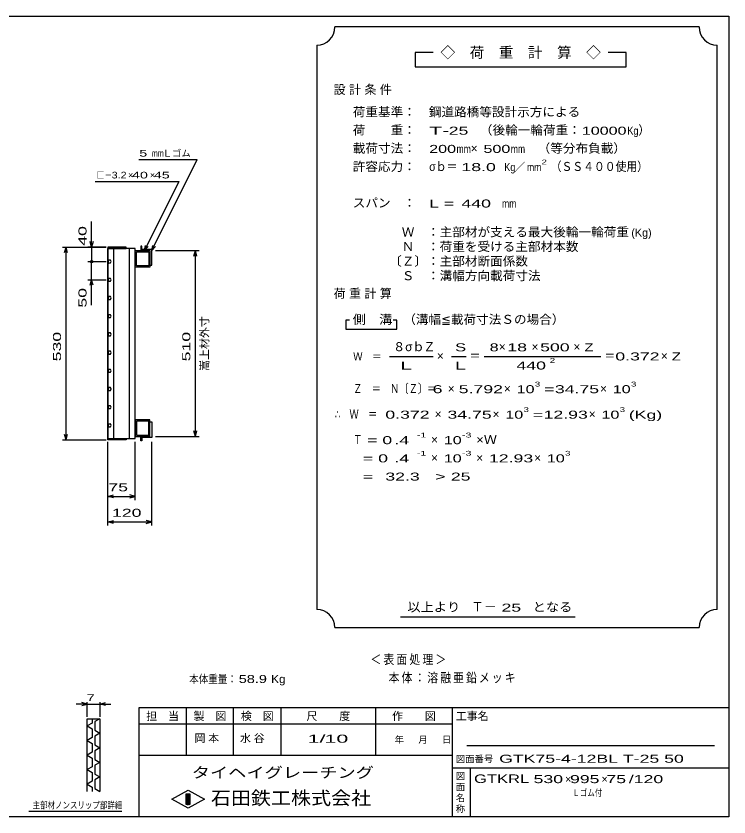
# Model space of a CAD drawing. Units: millimetres, scale not verified. Extents: x -1820 to 1731, y -1282 to 1054.
# Drawn here: x -227 to 1731, y -1146 to 1054 of the extents above; entities that cross this region are included whole.
import ezdxf
from ezdxf.enums import TextEntityAlignment as Align

# ---------------------------------------------------------------- set-up
doc = ezdxf.new("R2010")
doc.units = ezdxf.units.MM
doc.header["$LTSCALE"] = 10
for name, color, linetype, lineweight in [('0_2', 150, 'Continuous', 25), ('16', 3, 'Continuous', 25), ('22', 4, 'Continuous', 25), ('24', 2, 'Continuous', 25), ('32', 4, 'Continuous', 25)]:
    doc.layers.add(name, color=color, linetype=linetype, lineweight=lineweight)
doc.styles.add('ベクトル', font='')
doc.styles.get('ベクトル').set_extended_font_data('ベクトル')

msp = doc.modelspace()

# ---------------------------------------------------------------- linework, layer by layer
at = {"layer": '0_2'}
for p, q in [((-1729, 1053.5), (1731, 1053.5)), ((1731, 1053.5), (1731, -1146.5)), ((1731, -846.5), (111, -846.5)), ((111, -846.5), (111, -1146.5)), ((241, -846.5), (241, -976.5)), ((371, -976.5), (371, -846.5)), ((501, -846.5), (501, -976.5)), ((761, -976.5), (761, -846.5)), ((971, -846.5), (971, -1146.5)), ((971, -891.5), (111, -891.5)), ((1691, -951.5), (1011, -951.5)), ((111, -976.5), (971, -976.5)), ((971, -1011.5), (1731, -1011.5)), ((1021, -1146.5), (1021, -1011.5)), ((201, -1097.5), (246, -1072.5)), ((246, -1072.5), (291, -1097.5)), ((246, -1122.5), (201, -1097.5)), ((241, -1082.5), (251, -1082.5)), ((241, -1112.5), (241, -1082.5)), ((241, -1082.5), (243, -1082.5)), ((243, -1082.5), (243, -1112.5)), ((245, -1112.5), (245, -1082.5)), ((245, -1082.5), (247, -1082.5)), ((291, -1097.5), (246, -1122.5)), ((247, -1082.5), (247, -1112.5)), ((249, -1112.5), (249, -1082.5)), ((249, -1082.5), (251, -1082.5)), ((251, -1082.5), (251, -1112.5)), ((251, -1082.5), (251, -1112.5)), ((251, -1112.5), (241, -1112.5)), ((243, -1112.5), (245, -1112.5)), ((247, -1112.5), (249, -1112.5)), ((1731, -1146.5), (-1729, -1146.5))]:
    msp.add_line(p, q, dxfattribs=at)
at = {"layer": '16'}
for p, q in [((76, 419), (26, 419)), ((26, 419), (26, 414.5)), ((76, 414.5), (76, 419)), ((119, 421), (116, 421)), ((116, 421), (116, 409)), ((119, 412), (119, 421)), ((25.3, -106.5), (25.3, 414.5)), ((25.3, 414.5), (26, 414.5)), ((26, 414.5), (76, 414.5)), ((26, 414.5), (26, -106.5)), ((101, 414.5), (26, 414.5)), ((41.5, 414.5), (41.5, -106.5)), ((85.5, -106.5), (85.5, 414.5)), ((101, -106.5), (101, 414.5)), ((101, 409), (141, 409)), ((101, 364), (101, 409)), ((104, 406), (138, 406)), ((104, 367), (104, 406)), ((116, 409), (141, 409)), ((146, 412), (119, 412)), ((138, 406), (138, 367)), ((141, 409), (141, 364)), ((141, 409), (141, 369)), ((146, 369), (146, 412)), ((28.22, 382.88), (26, 378.96)), ((26, 378.96), (28.28, 375.09)), ((32.72, 382.91), (28.22, 382.88)), ((28.28, 375.09), (32.78, 375.12)), ((35, 379), (32.72, 382.91)), ((32.78, 375.12), (35, 379.04)), ((141, 364), (101, 364)), ((138, 367), (104, 367)), ((141, 369), (146, 369)), ((28.22, 332.88), (26, 328.96)), ((32.72, 332.91), (28.22, 332.88)), ((35, 329), (32.72, 332.91)), ((26, 328.96), (28.28, 325.09)), ((28.28, 325.09), (32.78, 325.12)), ((32.78, 325.12), (35, 329.04)), ((28.22, 282.88), (26, 278.96)), ((26, 278.96), (28.28, 275.09)), ((32.72, 282.91), (28.22, 282.88)), ((28.28, 275.09), (32.78, 275.12)), ((35, 279), (32.72, 282.91)), ((32.78, 275.12), (35, 279.04)), ((28.22, 232.88), (26, 228.96)), ((26, 228.96), (28.28, 225.09)), ((32.72, 232.91), (28.22, 232.88)), ((28.28, 225.09), (32.78, 225.12)), ((35, 229), (32.72, 232.91)), ((32.78, 225.12), (35, 229.04)), ((28.22, 182.88), (26, 178.96)), ((26, 178.96), (28.28, 175.09)), ((32.72, 182.91), (28.22, 182.88)), ((35, 179), (32.72, 182.91)), ((32.78, 175.12), (35, 179.04)), ((28.28, 175.09), (32.78, 175.12)), ((28.22, 132.88), (26, 128.96)), ((32.72, 132.91), (28.22, 132.88)), ((35, 129), (32.72, 132.91)), ((26, 128.96), (28.28, 125.09)), ((28.28, 125.09), (32.78, 125.12)), ((32.78, 125.12), (35, 129.04)), ((28.22, 82.88), (26, 78.96)), ((26, 78.96), (28.28, 75.09)), ((32.72, 82.91), (28.22, 82.88)), ((28.28, 75.09), (32.78, 75.12)), ((35, 79), (32.72, 82.91)), ((32.78, 75.12), (35, 79.04)), ((28.22, 32.88), (26, 28.96)), ((26, 28.96), (28.28, 25.09)), ((32.72, 32.91), (28.22, 32.88)), ((28.28, 25.09), (32.78, 25.12)), ((35, 29), (32.72, 32.91)), ((32.78, 25.12), (35, 29.04)), ((28.22, -17.12), (26, -21.04)), ((26, -21.04), (28.28, -24.91)), ((32.72, -17.09), (28.22, -17.12)), ((35, -21), (32.72, -17.09)), ((32.78, -24.88), (35, -20.96)), ((28.28, -24.91), (32.78, -24.88)), ((141, -56), (101, -56)), ((101, -56), (101, -101)), ((138, -59), (104, -59)), ((104, -59), (104, -98)), ((138, -98), (138, -59)), ((141, -101), (141, -56)), ((141, -61), (146, -61)), ((141, -101), (141, -61)), ((146, -61), (146, -104)), ((28.22, -67.12), (26, -71.04)), ((26, -71.04), (28.28, -74.91)), ((32.72, -67.09), (28.22, -67.12)), ((28.28, -74.91), (32.78, -74.88)), ((35, -71), (32.72, -67.09)), ((32.78, -74.88), (35, -70.96)), ((26, -106.5), (25.3, -106.5)), ((26, -106.5), (76, -106.5)), ((26, -111), (26, -106.5)), ((26, -106.5), (101, -106.5)), ((76, -106.5), (76, -111)), ((101, -101), (141, -101)), ((104, -98), (138, -98)), ((116, -113), (116, -101)), ((116, -101), (141, -101)), ((146, -104), (119, -104)), ((119, -104), (119, -113)), ((76, -111), (26, -111)), ((119, -113), (116, -113))]:
    msp.add_line(p, q, dxfattribs=at)
at = {"layer": '22'}
for p, q in [((111, 659), (271, 659)), ((146, 409), (271, 659)), ((-9, 599), (221, 599)), ((126, 409), (221, 599)), ((-19, 419), (-19, 489)), ((-99, 419), (21, 419)), ((-93, 404), (-89, 419)), ((-85, 404), (-89, 419)), ((-89, -111), (-89, 419)), ((21, 419), (-29, 419)), ((-19, 419), (-23, 434)), ((-15, 434), (-19, 419)), ((-19, 419), (-19, 379)), ((126, 409), (129, 423.6)), ((126, 409), (136, 420)), ((146, 409), (149, 423.6)), ((146, 409), (156, 420)), ((156, 409), (276, 409)), ((262, 394), (266, 409)), ((270, 394), (266, 409)), ((266, -101), (266, 409)), ((-29, 379), (21, 379)), ((-19, 329), (-19, 379)), ((-29, 329), (21, 329)), ((-23, 314), (-19, 329)), ((-15, 314), (-19, 329)), ((-19, 259), (-19, 329)), ((266, -101), (262, -86)), ((266, -101), (270, -86)), ((-89, -111), (-93, -96)), ((-89, -111), (-85, -96)), ((156, -101), (276, -101)), ((-99, -111), (21, -111)), ((26, -276), (26, -116)), ((26, -346), (26, -116)), ((101, -276), (101, -116)), ((146, -346), (146, -116)), ((26, -266), (41, -262)), ((101, -266), (86, -262)), ((41, -270), (26, -266)), ((26, -266), (101, -266)), ((86, -270), (101, -266)), ((26, -336), (41, -332)), ((41, -340), (26, -336)), ((26, -336), (146, -336)), ((146, -336), (131, -332)), ((131, -340), (146, -336))]:
    msp.add_line(p, q, dxfattribs=at)
msp.add_circle((-19, 379), 3, dxfattribs=at)
at = {"layer": '24', "color": 4}
for p, q in [((1649, 1023.5), (649, 1023.5)), ((599, 973.5), (599, -576.5)), ((1699, -576.5), (1699, 973.5)), ((919, 953.5), (869, 953.5)), ((869, 953.5), (869, 913.5)), ((1449, 953.5), (1399, 953.5)), ((1449, 913.5), (1449, 953.5)), ((869, 913.5), (1449, 913.5)), ((689, 218.5), (679, 218.5)), ((679, 218.5), (679, 193.5)), ((819, 218.5), (809, 218.5)), ((819, 193.5), (819, 218.5)), ((679, 193.5), (819, 193.5)), ((799, 118.5), (919, 118.5)), ((969, 118.5), (1009, 118.5)), ((1059, 118.5), (1379, 118.5)), ((829, -596.5), (1309, -596.5)), ((649, -626.5), (1649, -626.5))]:
    msp.add_line(p, q, dxfattribs=at)
for centre, start, end in [((599, 1023.5), 270, 0), ((1699, 1023.5), 180, 270), ((599, -626.5), 0, 90), ((1699, -626.5), 90, 180)]:
    msp.add_arc(centre, 50, start, end, dxfattribs=at)
at = {"layer": '32'}
for p, q in [((-31, -836.5), (-46, -832.5)), ((-31, -871.5), (-31, -831.5)), ((4, -831.5), (4, -871.5)), ((4, -836.5), (19, -832.5)), ((-31, -836.5), (-61, -836.5)), ((-46, -840.5), (-31, -836.5)), ((-31, -836.5), (4, -836.5)), ((19, -840.5), (4, -836.5)), ((4, -836.5), (34, -836.5)), ((-31, -876.5), (4, -876.5)), ((-31, -1076.5), (-31, -876.5)), ((-17, -876.5), (-17, -888.5)), ((4, -876.5), (-10, -884.5)), ((4, -876.5), (4, -1076.5)), ((-17, -888.5), (-31, -896.5)), ((-31, -896.5), (-17, -904.5)), ((-10, -884.5), (-10, -908.5)), ((-17, -904.5), (-17, -928.5)), ((-10, -908.5), (4, -916.5)), ((4, -916.5), (-10, -924.5)), ((-17, -928.5), (-31, -936.5)), ((-31, -936.5), (-17, -944.5)), ((-17, -944.5), (-17, -968.5)), ((-10, -924.5), (-10, -948.5)), ((-10, -948.5), (4, -956.5)), ((4, -956.5), (-10, -964.5)), ((-10, -964.5), (-10, -988.5)), ((-17, -968.5), (-31, -976.5)), ((-31, -976.5), (-17, -984.5)), ((-17, -984.5), (-17, -1008.5)), ((-10, -988.5), (4, -996.5)), ((-17, -1008.5), (-31, -1016.5)), ((4, -996.5), (-10, -1004.5)), ((-10, -1004.5), (-10, -1028.5)), ((-31, -1016.5), (-17, -1024.5)), ((-17, -1024.5), (-17, -1048.5)), ((-10, -1028.5), (4, -1036.5)), ((-17, -1048.5), (-31, -1056.5)), ((4, -1036.5), (-10, -1044.5)), ((-10, -1044.5), (-10, -1068.5)), ((-31, -1056.5), (-17, -1064.5)), ((-17, -1064.5), (-17, -1076.5)), ((-10, -1068.5), (4, -1076.5)), ((64, -1131.5), (-191, -1131.5))]:
    msp.add_line(p, q, dxfattribs=at)

# ---------------------------------------------------------------- texts
at = {"layer": '0_2', "style": 'ベクトル'}
for s, height, p in [('担\u3000当', 21.99, (131, -869.5)), ('製\u3000図', 21.99, (261, -869.5)), ('検\u3000図', 21.99, (391, -869.5)), ('尺\u3000\u3000度', 21.99, (571, -869.5)), ('作\u3000\u3000図', 21.99, (806, -869.5)), ('工事名', 21.99, (981, -869.5)), ('年', 18.33, (813, -934)), ('月', 18.33, (878, -934)), ('日', 18.33, (943, -934)), ('図面番号', 18.33, (981, -987)), ('図', 18.33, (981, -1034)), ('面', 18.33, (981, -1064)), ('名', 18.33, (981, -1094)), ('称', 18.33, (981, -1124))]:
    msp.add_text(s, height=height, dxfattribs=at).set_placement(p, align=Align.MIDDLE_LEFT)
at = {"layer": '0_2', "color": 222, "style": 'ベクトル'}
for s, height, width, p in [('タイヘイグレーチング', 29.33, 1.25, (256, -1024.5)), ('石田鉄工株式会社', 36.66, 1.1, (308.5, -1094.5))]:
    msp.add_text(s, height=height, dxfattribs=dict(at, width=width)).set_placement(p, align=Align.MIDDLE_LEFT)
at = {"layer": '22', "color": 2, "style": 'ベクトル'}
for s, height, width, p in [(' 5 ', 18.33, 1.6, (101, 676.5)), ('mm', 18.33, 0.75, (146, 676.5)), ('□－', 18.33, 0.8, (-4, 616.5)), ('3.2', 18.33, 1.2, (36, 616.5)), (' 40 ', 18.33, 1.6, (81, 616.5)), (' 45 ', 18.33, 1.6, (141, 616.5)), (' 75 ', 21.99, 1.65, (13.5, -241)), (' 120 ', 21.99, 1.65, (23.5, -311)), ('本体重量：', 21.99, 0.85, (249, -767.5)), (' 58.9', 21.99, 1.35, (374, -767.5)), ('Kg', 21.99, 1.1, (474, -767.5)), ('1/', 21.99, 2, (574, -931.5)), (' 10 ', 21.99, 2, (604, -931.5)), ('GTK75-4-12BL T-25 50        ', 21.99, 1.65, (1100, -986.5)), ('GTKRL', 23.46, 1.45, (1031, -1041.5)), (' 530 ', 21.99, 1.65, (1181, -1042.5)), (' 995 ', 21.99, 1.65, (1281, -1042.5)), (' 75 ', 21.99, 1.65, (1381, -1042.5)), ('/', 21.99, 1.65, (1456, -1042.5)), (' 120 ', 21.99, 1.65, (1456, -1042.5)), ('Ｌゴム付', 18.33, 0.8, (1301, -1080))]:
    msp.add_text(s, height=height, dxfattribs=dict(at, width=width)).set_placement(p, align=Align.MIDDLE_LEFT)
for s, height, p in [('Ｌゴム', 18.33, (176, 676.5)), ('×', 18.33, (81, 616.5)), ('×', 18.33, (141, 616.5)), ('×', 21.99, (1281, -1042.5)), ('×', 21.99, (1381, -1042.5))]:
    msp.add_text(s, height=height, dxfattribs=at).set_placement(p, align=Align.MIDDLE_LEFT)
at = {"layer": '22', "color": 2, "style": 'ベクトル', "width": 1.65}
for s, p in [(' 40 ', (-44, 409)), (' 50 ', (-44, 239)), (' 530 ', (-114, 91.5)), (' 510', (241, 91.5))]:
    msp.add_text(s, height=21.99, rotation=90, dxfattribs=at).set_placement(p, align=Align.MIDDLE_LEFT)
at = {"layer": '22', "color": 2, "style": 'ベクトル'}
msp.add_text('嵩上材外寸', height=21.99, rotation=90, dxfattribs=at).set_placement((291, 79), align=Align.MIDDLE_LEFT)
at = {"layer": '22', "color": 2, "attachment_point": 4, "style": 'ベクトル'}
for s, insert, char_height in [('\\T1.2;\\W0.85;＜表面処理＞', (746.5, -715), 25.66), ('\\T1.19;\\W0.85;本体：溶融亜鉛メッキ', (796.5, -765), 25.66), ('\\T1.25;岡本\u3000', (263.5, -931.5), 21.99), ('\\T1.25;水谷\u3000', (388.5, -931.5), 21.99)]:
    msp.add_mtext(s, dxfattribs=dict(at, insert=insert, char_height=char_height))
at = {"layer": '24', "style": 'ベクトル'}
for s, height, p in [('◇\u3000荷\u3000重\u3000計\u3000算\u3000◇', 29.33, (939, 953.5)), ('）', 24.19, (1482, 740)), ('×', 24.19, (1022, 690)), ('／', 21.99, (1141.5, 638.5)), ('(Kg)', 21.99, (1463, 458.5)), ('８', 24.19, (809, 145)), ('σｂ', 24.19, (842, 145)), ('Ｚ', 24.19, (892, 145)), ('×', 24.19, (1099, 145)), ('×', 24.19, (1189, 145)), ('×', 24.19, (1304, 145)), ('×', 24.19, (929, 120)), ('×', 24.19, (1544, 120)), ('×', 24.19, (959, 30)), ('×', 24.19, (1113, 30)), ('×', 24.19, (1377, 30)), ('×', 24.19, (923, -40)), ('×', 24.19, (1082, -40)), ('×', 24.19, (1346, -40)), ('×', 24.19, (913, -110)), ('×', 24.19, (913, -160)), ('×', 24.19, (1037, -160)), ('×', 24.19, (1196, -160)), ('Ｔ－', 25.66, (1023, -569))]:
    msp.add_text(s, height=height, dxfattribs=at).set_placement(p, align=Align.MIDDLE_LEFT)
for s, height, width, p in [('荷重基準：\u3000', 24.19, 1.05, (698, 790)), ('鋼道路橋等設計示方による', 24.19, 1.05, (907, 790)), ('荷\u3000\u3000重：\u3000', 24.19, 1.05, (698, 740)), ('T-', 21.99, 2, (908, 738.5)), (' 25 ', 21.99, 1.65, (948, 738.5)), ('（後輪一輪荷重：', 24.19, 1.05, (1047, 740)), ('10000', 21.99, 1.5, (1327, 738.5)), ('Kg', 21.99, 0.85, (1452, 738.5)), ('載荷寸法：\u3000', 24.19, 1.05, (698, 690)), ('\u3000（等分布負載）', 24.19, 1.05, (1171, 690)), ('200', 21.99, 1.5, (908, 688.5)), ('mm', 21.99, 0.8, (983, 688.5)), ('500', 21.99, 1.5, (1057, 688.5)), ('mm', 21.99, 0.8, (1132, 688.5)), ('許容応力：\u3000', 24.19, 1.05, (698, 640)), ('σｂ＝', 24.19, 0.9, (908, 640)), (' 18.0', 21.99, 1.65, (983, 638.5)), ('Kg', 21.99, 0.85, (1114, 638.5)), ('mm', 21.99, 0.8, (1176.5, 638.5)), ('2', 13.2, 1.5, (1216.5, 652.5)), ('（ＳＳ４００使用）', 24.19, 0.9, (1241.5, 640)), ('スパン\u3000：\u3000', 24.19, 1.05, (698, 540)), ('L =', 21.99, 1.65, (908, 538.5)), (' 440 ', 21.99, 1.65, (983, 538.5)), ('mm', 21.99, 0.8, (1108, 538.5)), ('\u3000Ｗ\u3000：主部材が支える最大後輪一輪荷重', 24.19, 1.05, (798, 460)), ('\u3000Ｎ\u3000：荷重を受ける主部材本数', 24.19, 1.05, (798, 420)), ('〔Ｚ〕：主部材断面係数', 24.19, 1.05, (798, 380)), ('\u3000Ｓ\u3000：溝幅方向載荷寸法', 24.19, 1.05, (798, 340)), ('側\u3000溝', 24.19, 1.1, (698, 220)), ('\u3000（溝幅≦載荷寸法Ｓの場合）', 24.19, 1.05, (802, 220)), ('S', 21.99, 1.55, (979, 143.5)), ('8', 21.99, 1.5, (1074, 143.5)), (' 18 ', 21.99, 1.65, (1109, 143.5)), (' 500 ', 21.99, 1.65, (1199, 143.5)), ('Z', 21.99, 1.4, (1334, 143.5)), ('Ｗ\u3000＝', 21.99, 0.85, (699, 118.5)), ('＝', 24.19, 0.9, (1019, 120)), ('2', 13.2, 1.5, (1239, 107.5)), ('＝', 24.19, 0.9, (1389, 120)), ('0.372', 21.99, 1.65, (1419, 118.5)), ('Z', 21.99, 1.4, (1574, 118.5)), ('L', 21.99, 1.8, (979, 93.5)), (' 440 ', 21.99, 1.65, (1134, 93.5)), ('Ｚ\u3000＝\u3000Ｎ〔Ｚ〕＝', 24.19, 0.75, (699, 30)), ('3', 13.2, 1.5, (1198, 42.5)), ('3', 13.2, 1.5, (1462, 42.5)), (' 6 ', 21.99, 1.65, (904, 28.5)), ('5.792', 21.99, 1.65, (989, 28.5)), ('10', 21.99, 1.5, (1148, 28.5)), ('=', 21.99, 1.7, (1223, 28.5)), ('34.75', 21.99, 1.65, (1253, 28.5)), ('10', 21.99, 1.5, (1412, 28.5)), ('3', 13.2, 1.5, (1167, -27.5)), ('3', 13.2, 1.5, (1431, -27.5)), ('∴\u3000Ｗ\u3000＝', 24.19, 0.75, (649, -40)), (' 0.372', 21.99, 1.65, (774, -41.5)), ('34.75', 21.99, 1.65, (958, -41.5)), ('10', 21.99, 1.5, (1117, -41.5)), ('=', 21.99, 1.7, (1192, -41.5)), ('12.93', 21.99, 1.65, (1222, -41.5)), ('10', 21.99, 1.5, (1381, -41.5)), ('(Kg)', 21.99, 1.65, (1456, -41.5)), ('Ｔ', 24.19, 0.75, (699, -110)), (' = 0', 21.99, 1.65, (724, -111.5)), (' .4 ', 21.99, 1.65, (799, -111.5)), ('-1', 13.2, 1.65, (874, -97.5)), ('10', 21.99, 1.5, (948, -111.5)), ('-3', 13.2, 1.65, (998, -97.5)), ('×Ｗ', 24.19, 1.1, (1037, -110)), ('  = 0', 21.99, 1.65, (699, -161.5)), (' .4 ', 21.99, 1.65, (799, -161.5)), ('-1', 13.2, 1.65, (874, -147.5)), ('10', 21.99, 1.5, (948, -161.5)), ('-3', 13.2, 1.65, (998, -147.5)), ('12.93', 21.99, 1.65, (1072, -161.5)), ('10', 21.99, 1.5, (1231, -161.5)), ('3', 13.2, 1.5, (1281, -147.5)), ('  =', 21.99, 1.65, (699, -211.5)), (' 32.3', 21.99, 1.65, (774, -211.5)), ('>', 21.99, 1.7, (924, -211.5)), (' 25 ', 21.99, 1.65, (954, -211.5)), ('以上より\u3000', 24.19, 1.1, (848, -570)), (' 25 ', 21.99, 1.65, (1093, -571.5)), ('となる', 24.19, 1.1, (1192, -570))]:
    msp.add_text(s, height=height, dxfattribs=dict(at, width=width)).set_placement(p, align=Align.MIDDLE_LEFT)
at = {"layer": '24', "attachment_point": 4, "style": 'ベクトル'}
for s, insert, char_height in [('\\T1.28;設計条件', (645.5, 850), 24.19), ('\\T1.28;荷重計算', (645.5, 290), 24.19), ('\\T1.5;\\W2;\\~L\\~', (804, 93.5), 21.99)]:
    msp.add_mtext(s, dxfattribs=dict(at, insert=insert, char_height=char_height))
at = {"layer": '32', "color": 2, "style": 'ベクトル'}
for s, width, p in [(' 7 ', 1.6, (-43.5, -819)), ('主部材ノンスリップ部詳細', 0.8, (-181, -1114))]:
    msp.add_text(s, height=18.33, dxfattribs=dict(at, width=width)).set_placement(p, align=Align.MIDDLE_LEFT)

doc.saveas('drawing.dxf')
